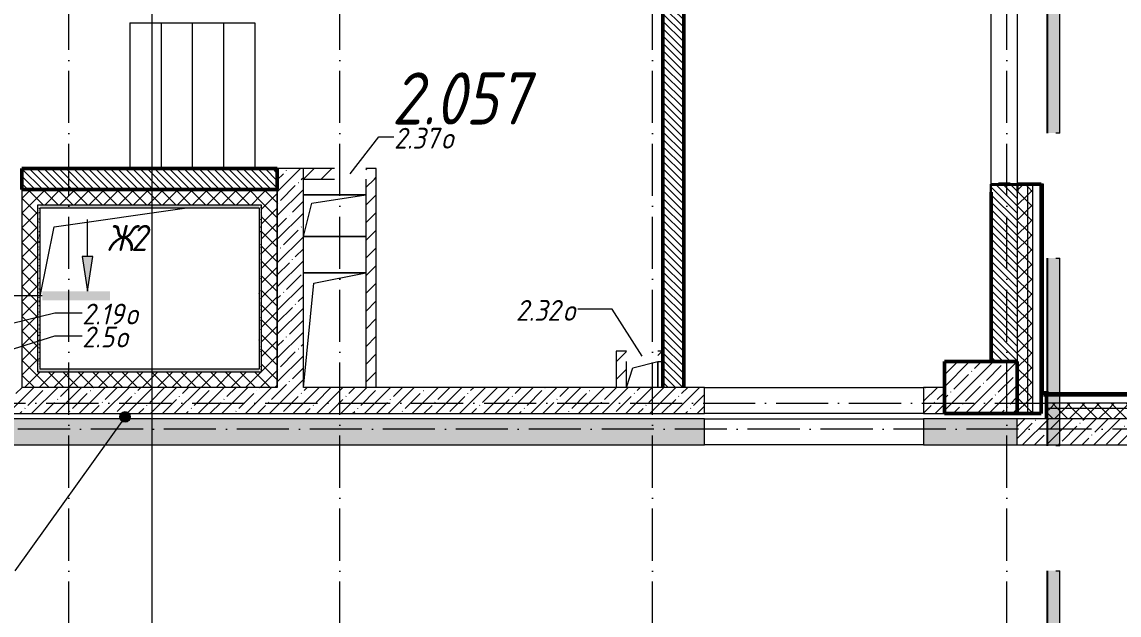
# Model space of a CAD drawing. Header units: millimetres. Extents: x -356862 to 418287, y 0 to 839748.
# Drawn here: x -1659 to 8867, y 318141 to 323831 of the extents above; entities that cross this region are included whole.
import ezdxf

# ---------------------------------------------------------------- set-up
doc = ezdxf.new("R2010")
doc.units = ezdxf.units.MM
doc.linetypes.add('200_ШТРИХ_ш1п0_6_', pattern=[160, 100, -60])
doc.linetypes.add('50_200_ШТРИХ_1Т_ш5_п1_п1_', pattern=[700, 500, -100, 0, -100])
for name, color, linetype, lineweight in [('A-____-NOTE-TEXT', 7, 'Continuous', 9), ('A-____-NOTE-TEXT-1', 7, 'Continuous', 5), ('A-FLOR-____-OTLN', 7, 'Continuous', 9), ('A-GENM-____-MCUT', 7, 'Continuous', 25), ('A-GENM-____-OTLN', 7, 'Continuous', 9), ('A-GENM-____-OTLN-1', 7, 'Continuous', 25), ('A-GLAZ-____-IDEN', 7, 'Continuous', 9), ('A-GLAZ-____-OTLN', 7, 'Continuous', 9), ('A-WALL-____-MCUT-1', 7, 'Continuous', 9), ('A-WALL-____-MCUT-2', 7, 'Continuous', 50), ('A-WALL-____-MCUT-3', 7, 'Continuous', 9), ('A-WALL-____-OTLN', 7, 'Continuous', 9), ('A-WALL-____-PATT-1', 7, 'Continuous', 9), ('A-WALL-FNSH-MCUT-1', 7, 'Continuous', 9), ('G-____-____-TEXT', 7, 'Continuous', 9), ('S-COLS-____-MCUT', 7, 'Continuous', 50), ('S-COLS-____-OTLN', 7, 'Continuous', 9), ('S-GRID-____-OTLN-1', 7, '50_200_ШТРИХ_1Т_ш5_п1_п1_', 9), ('S-STRS-____-OTLN-1', 7, 'Continuous', 9), ('Марки помещений', 7, 'Continuous', 9)]:
    doc.layers.add(name, color=color, linetype=linetype, lineweight=lineweight)
for name, color, linetype, lineweight, true_color in [('A-DETL-GENF-OTLN-4', 9, '200_ШТРИХ_ш1п0_6_', 9, 0x808080), ('A-DETL-GENF-OTLN-5', 7, 'Continuous', 5, 0xc0c0c0), ('A-GLAZ-____-OTLN-1', 7, 'Continuous', 9, 0xc0c0c0), ('A-WALL-____-PATT-2', 7, 'Continuous', 9, 0x787878), ('G-____-____-SYMB-1', 9, 'Continuous', 9, 0x808080)]:
    doc.layers.add(name, color=color, linetype=linetype, lineweight=lineweight, true_color=true_color)
doc.styles.add('ISOCPEUR_I', font='isocpeui.ttf', dxfattribs={"width": 0.9, "height": 2.5})
doc.styles.add('ISOCPEUR_I_3', font='isocpeui.ttf', dxfattribs={"width": 0.85, "height": 2.2})
doc.styles.add('ISOCPEUR_I_9', font='isocpeui.ttf', dxfattribs={"width": 0.9, "height": 250})
pattern_1 = [(45, (-15659.08, 310542.9), (-70.71068, 70.71068), []), (135, (-15659.08, 310542.9), (-70.71068, -70.71068), [])]
pattern_2 = [(135, (-15659.08, 310542.9), (-35.35534, -35.35534), [])]
pattern_3 = [(45, (-15659.08, 310542.9), (-114.04925, 114.04925), []), (45, (-15545.03, 310542.9), (-114.04925, 114.04925), [201.612, -40.322, 3.353, -36.97])]
pattern_4 = [(45, (-15659.08, 310542.9), (-85.53659, 85.53659), []), (45, (-15602.06, 310542.9), (-85.53659, 85.53659), [])]
pattern_5 = [(0, (-15659.081, 310542.901), (81.28, 20.32), [3.353, -57.607, 3.353, -57.607, -325.12]), (0, (-15659.081, 310542.901), (81.28, 20.32), [-121.92, 3.353, -118.567, 3.353, -57.607, -142.24]), (0, (-15659.081, 310542.901), (81.28, 20.32), [-304.8, 3.353, -37.287, 3.353, -98.247]), (120, (-15628.601, 310553.061), (-58.237636, 60.230545), [3.353, -57.607, 3.353, -57.607, -325.12]), (120, (-15628.601, 310553.061), (-58.237636, 60.230545), [-121.92, 3.353, -118.567, 3.353, -57.607, -142.24]), (120, (-15628.601, 310553.061), (-58.237636, 60.230545), [-304.8, 3.353, -37.287, 3.353, -98.247]), (240, (-15618.441, 310593.701), (-23.042364, -80.550545), [3.353, -57.607, 3.353, -57.607, -325.12]), (240, (-15618.441, 310593.701), (-23.042364, -80.550545), [-121.92, 3.353, -118.567, 3.353, -57.607, -142.24]), (240, (-15618.441, 310593.701), (-23.042364, -80.550545), [-304.8, 3.353, -37.287, 3.353, -98.247])]
pattern_6 = [(45, (-15659.08, 310542.9), (-84.8528, 84.8528), [])]

# ---------------------------------------------------------------- blocks, each defined once
blk = doc.blocks.new('BSC_Колонна _Прямоугольная - 500х700-V104-АР1_План отверстий 2 этажа в осях 1-64_А-ГГ')
at = {"layer": 'S-COLS-____-OTLN'}
h = blk.add_hatch(dxfattribs=at)
h.set_pattern_fill('FP_133', color=256, style=0, pattern_type=2)
h.set_pattern_definition([(315, (-9781.04, 23200), (114.0493, 114.0493), []), (315, (-9781.04, 23085.95), (114.0493, 114.0493), [201.613, -40.323, 3.353, -36.97])])
h.paths.add_polyline_path([(-250, 350), (-250, -350), (250, -350), (250, 350)], flags=0)
at = {"layer": 'S-COLS-____-MCUT'}
for p, q in [((250, 350), (-250, 350)), ((-250, 350), (-250, -350)), ((250, -350), (250, 350)), ((-250, -350), (250, -350))]:
    blk.add_line(p, q, dxfattribs=at)
blk = doc.blocks.new('Фахверк_СКБ_Уголок - 250_2700-27497298-АР1_План отверстий 2 этажа в осях 1-64_А-ГГ')
at = {"layer": 'A-GENM-____-MCUT'}
for p, q in [((200, 181), (125, 181)), ((125, 181), (125, 106)), ((125, 106), (131, 106)), ((131, 106), (131, 175)), ((131, 175), (200, 175)), ((200, 175), (200, 181)), ((131, -6), (125, -6)), ((125, -6), (125, -81)), ((125, -81), (200, -81)), ((131, -75), (131, -6)), ((200, -75), (131, -75)), ((200, -81), (200, -75))]:
    blk.add_line(p, q, dxfattribs=at)
blk = doc.blocks.new('AR_Отверстие прямоугольное _в плите_ - AR_Отверстие прямоугольное _в плите_-30552514-АР1_План отверстий 2 этажа в осях 1-64_А-ГГ')
at = {"layer": 'A-GENM-____-OTLN'}
for p, q in [((-917, 617), (357, 800)), ((-1050, -50), (-917, 617))]:
    blk.add_line(p, q, dxfattribs=at)
blk = doc.blocks.new('AR_Отверстие прямоугольное _в плите_ - AR_Отверстие прямоугольное _в плите_-V172-АР1_План отверстий 2 этажа в осях 1-64_А-ГГ')
at = {"layer": 'A-GENM-____-OTLN'}
for p, q in [((300, 550), (-300, 550)), ((-200, 450), (300, 550)), ((-300, -550), (-200, 450))]:
    blk.add_line(p, q, dxfattribs=at)
blk = doc.blocks.new('AR_Отверстие прямоугольное _в плите_ - AR_Отверстие прямоугольное _в плите_-V188-АР1_План отверстий 2 этажа в осях 1-64_А-ГГ')
at = {"layer": 'A-GENM-____-OTLN'}
for p, q in [((-88, 63), (150, 125)), ((150, -125), (150, 125)), ((-150, -125), (-88, 63))]:
    blk.add_line(p, q, dxfattribs=at)
blk = doc.blocks.new('AR_Отверстие прямоугольное _в плите_ - AR_Отверстие прямоугольное _в плите_-30552531-АР1_План отверстий 2 этажа в осях 1-64_А-ГГ')
at = {"layer": 'A-GENM-____-OTLN'}
for p, q in [((300, 200), (-300, 200)), ((-300, -200), (-220, 120)), ((-220, 120), (300, 200)), ((-300, -200), (300, -200))]:
    blk.add_line(p, q, dxfattribs=at)
blk = doc.blocks.new('Отлив_СКБ - Отлив витража_120_НВФ-V194-АР1_План отверстий 2 этажа в осях 1-64_А-ГГ')
at = {"layer": 'A-GLAZ-____-OTLN-1'}
for points in [[(1800, -2), (1800, 0), (0, 0), (0, -2), (1544, -2)], [(1544, -120), (1800, -120), (1800, -2), (0, -2), (0, -120)]]:
    blk.add_hatch(color=256, dxfattribs=at).paths.add_polyline_path(points, flags=0)
at = {"layer": 'A-GLAZ-____-OTLN'}
for p, q in [((0, 0), (1800, 0)), ((1800, -2), (0, -2)), ((0, -120), (0, -83)), ((1800, -83), (1800, -120)), ((0, -120), (1800, -120))]:
    blk.add_line(p, q, dxfattribs=at)
blk = doc.blocks.new('Стены 9 - Стены 4-31627981-АР1_План отверстий 2 этажа в осях 1-64_А-ГГ')
at = {"layer": 'A-WALL-____-MCUT-2'}
for p, q in [((23850, 9731), (23800, 9731)), ((23800, 9731), (23800, 9711)), ((23800, 9711), (23850, 9711)), ((23850, 9711), (23850, 9731))]:
    blk.add_line(p, q, dxfattribs=at)
blk = doc.blocks.new('DET_L_Имитация разреза_ISO2-5 - Низ-36884722-АР1_План отверстий 2 этажа в осях 1-64_А-ГГ')
at = {"layer": 'A-DETL-GENF-OTLN-5'}
blk.add_line((143, 0), (1257, 0), dxfattribs=at)

msp = doc.modelspace()

# ---------------------------------------------------------------- hatches: boundary and pattern name
at = {"layer": 'A-____-NOTE-TEXT-1'}
for points in [[(-1029.6897, 321247.3116), (-979.6897, 321580.953), (-1079.6897, 321580.953)], [(-1463.8416, 321160.575), (-813.8416, 321160.575), (-813.8416, 321247.3116), (-1463.8416, 321247.3116)]]:
    msp.add_hatch(color=256, dxfattribs=at).paths.add_polyline_path(points, flags=0)
at = {"layer": 'A-WALL-____-PATT-1'}
h = msp.add_hatch(dxfattribs=at)
h.set_pattern_fill('FP_1', color=256, style=0, pattern_type=2)
h.set_pattern_definition(pattern_1)
h.paths.add_polyline_path([(8040.9187, 320073.9433), (8040.9187, 322273.9433), (7990.9187, 322273.9433), (7990.9187, 320073.9433)], flags=0)
h.paths.add_polyline_path([(7990.9187, 324073.9433), (8040.9187, 324073.9433), (8040.9187, 325273.9433), (7990.9187, 325273.9433), (7990.9187, 325038.7138)], flags=0)
h.paths.add_polyline_path([(7990.9187, 327073.9433), (8040.9187, 327073.9433), (8040.9187, 328273.9433), (7990.9187, 328273.9433)], flags=0)
h.paths.add_polyline_path([(8040.9187, 330073.9433), (8040.9187, 331273.9433), (7990.9187, 331273.9433), (7990.9187, 330073.9433)], flags=0)
h.paths.add_polyline_path([(8040.9187, 333073.9433), (8040.9187, 334273.9433), (7990.9187, 334273.9433), (7990.9187, 333073.9433)], flags=0)
h.paths.add_polyline_path([(8040.9187, 336073.9433), (8040.9187, 337273.9433), (7990.9187, 337273.9433), (7990.9187, 336073.9433)], flags=0)
h.paths.add_polyline_path([(8040.9187, 339073.9433), (8040.9187, 340273.9433), (7990.9187, 340273.9433), (7990.9187, 339073.9433)], flags=0)
h.paths.add_polyline_path([(8040.9187, 342073.9433), (8040.9187, 343273.9433), (7990.9187, 343273.9433), (7990.9187, 342073.9433)], flags=0)
h.paths.add_polyline_path([(8040.9187, 345073.9433), (8040.9187, 346273.9433), (7990.9187, 346273.9433), (7990.9187, 345073.9433)], flags=0)
h.paths.add_polyline_path([(8040.9187, 348073.9433), (8040.9187, 349273.9433), (7990.9187, 349273.9433), (7990.9187, 348073.9433)], flags=0)
h.paths.add_polyline_path([(8040.9187, 351073.9433), (8040.9187, 352323.9433), (7990.9187, 352323.9433), (7990.9187, 351073.9433)], flags=0)
h.paths.add_polyline_path([(8040.9187, 354123.9433), (8040.9187, 358373.9433), (7990.9187, 358373.9433), (7990.9187, 354123.9433)], flags=0)
h = msp.add_hatch(dxfattribs=at)
h.set_pattern_fill('FP_1', color=256, style=0, pattern_type=2)
h.set_pattern_definition(pattern_1)
h.paths.add_polyline_path([(7990.9187, 320073.9433), (7990.9187, 322273.9433), (7896.9187, 322273.9433), (7896.9187, 322198.9433), (7890.9187, 322198.9433), (7890.9187, 320073.9433)], flags=0)
h.paths.add_polyline_path([(7896.9187, 324073.9433), (7990.9187, 324073.9433), (7990.9187, 325273.9433), (7896.9187, 325273.9433), (7896.9187, 325198.9433), (7890.9187, 325198.9433), (7890.9187, 324148.9433), (7896.9187, 324148.9433), (7896.9187, 324079.9433)], flags=0)
h.paths.add_polyline_path([(7990.9187, 327073.9433), (7990.9187, 328273.9433), (7890.9187, 328273.9433), (7890.9187, 327148.9433), (7896.9187, 327148.9433), (7896.9187, 327073.9433)], flags=0)
h.paths.add_polyline_path([(7990.9187, 330073.9433), (7990.9187, 331273.9433), (7896.9187, 331273.9433), (7896.9187, 331198.9433), (7890.9187, 331198.9433), (7890.9187, 330148.9433), (7896.9187, 330148.9433), (7896.9187, 330073.9433)], flags=0)
h.paths.add_polyline_path([(7890.9187, 333073.9433), (7990.9187, 333073.9433), (7990.9187, 334273.9433), (7896.9187, 334273.9433), (7896.9187, 334198.9433), (7890.9187, 334198.9433), (7890.9187, 333573.9433)], flags=0)
h.paths.add_polyline_path([(7896.9187, 336073.9433), (7990.9187, 336073.9433), (7990.9187, 337273.9433), (7890.9187, 337273.9433), (7890.9187, 336148.9433), (7896.9187, 336148.9433), (7896.9187, 336079.9433)], flags=0)
h.paths.add_polyline_path([(7990.9187, 339073.9433), (7990.9187, 340273.9433), (7896.9187, 340273.9433), (7896.9187, 340198.9433), (7890.9187, 340198.9433), (7890.9187, 339148.9433), (7896.9187, 339148.9433), (7896.9187, 339073.9433)], flags=0)
h.paths.add_polyline_path([(7990.9187, 342073.9433), (7990.9187, 343273.9433), (7890.9187, 343273.9433), (7890.9187, 342148.9433), (7896.9187, 342148.9433), (7896.9187, 342073.9433)], flags=0)
h.paths.add_polyline_path([(7896.9187, 345073.9433), (7990.9187, 345073.9433), (7990.9187, 346273.9433), (7896.9187, 346273.9433), (7896.9187, 346198.9433), (7890.9187, 346198.9433), (7890.9187, 345148.9433), (7896.9187, 345148.9433), (7896.9187, 345079.9433)], flags=0)
h.paths.add_polyline_path([(7896.9187, 348073.9433), (7990.9187, 348073.9433), (7990.9187, 349273.9433), (7890.9187, 349273.9433), (7890.9187, 348148.9433), (7896.9187, 348148.9433), (7896.9187, 348079.9433)], flags=0)
h.paths.add_polyline_path([(7990.9187, 351073.9433), (7990.9187, 352323.9433), (7896.9187, 352323.9433), (7896.9187, 352248.9433), (7890.9187, 352248.9433), (7890.9187, 351148.9433), (7896.9187, 351148.9433), (7896.9187, 351073.9433)], flags=0)
h.paths.add_polyline_path([(7990.9187, 354123.9433), (7990.9187, 358273.9433), (7890.9187, 358273.9433), (7890.9187, 354123.9433)], flags=0)
h = msp.add_hatch(dxfattribs=at)
h.set_pattern_fill('FP_3', color=256, style=0, pattern_type=2)
h.set_pattern_definition(pattern_4)
h.paths.add_polyline_path([(8140.9187, 320263.9433), (8140.9187, 322273.9433), (8120.9187, 322273.9433), (8120.9187, 320263.9433)], flags=0)
h.paths.add_polyline_path([(8140.9187, 324073.9433), (8140.9187, 325273.9433), (8120.9187, 325273.9433), (8120.9187, 324073.9433)], flags=0)
h.paths.add_polyline_path([(8140.9187, 327073.9433), (8140.9187, 328273.9433), (8120.9187, 328273.9433), (8120.9187, 327073.9433)], flags=0)
h.paths.add_polyline_path([(8140.9187, 330073.9433), (8140.9187, 331273.9433), (8120.9187, 331273.9433), (8120.9187, 330073.9433)], flags=0)
h.paths.add_polyline_path([(8140.9187, 333073.9433), (8140.9187, 334273.9433), (8120.9187, 334273.9433), (8120.9187, 333073.9433)], flags=0)
h.paths.add_polyline_path([(8140.9187, 336073.9433), (8140.9187, 337273.9433), (8120.9187, 337273.9433), (8120.9187, 336073.9433)], flags=0)
h.paths.add_polyline_path([(8140.9187, 339073.9433), (8140.9187, 340273.9433), (8120.9187, 340273.9433), (8120.9187, 339073.9433)], flags=0)
h.paths.add_polyline_path([(8140.9187, 342073.9433), (8140.9187, 343273.9433), (8120.9187, 343273.9433), (8120.9187, 342073.9433)], flags=0)
h.paths.add_polyline_path([(8120.9187, 345073.9433), (8140.9187, 345073.9433), (8140.9187, 346273.9433), (8120.9187, 346273.9433), (8120.9187, 345678.5697)], flags=0)
h.paths.add_polyline_path([(8140.9187, 348073.9433), (8140.9187, 349273.9433), (8120.9187, 349273.9433), (8120.9187, 348073.9433)], flags=0)
h.paths.add_polyline_path([(8140.9187, 351073.9433), (8140.9187, 352093.9433), (8120.9187, 352093.9433), (8120.9187, 351073.9433)], flags=0)
h = msp.add_hatch(dxfattribs=at)
h.set_pattern_fill('FP_6', color=256, style=0, pattern_type=2)
h.set_pattern_definition(pattern_2)
h.paths.add_polyline_path([(4690.9187, 320323.9433), (4690.9187, 324773.9433), (4490.9187, 324773.9433), (4490.9187, 320323.9433)], flags=0)
h = msp.add_hatch(dxfattribs=at)
h.set_pattern_fill('FP_6', color=256, style=0, pattern_type=2)
h.set_pattern_definition(pattern_2)
h.paths.add_polyline_path([(7640.9187, 320573.9433), (7890.9187, 320573.9433), (7890.0364, 322267.9433), (7821.9187, 322267.9433), (7821.9187, 322273.9433), (7709.9187, 322273.9433), (7709.9187, 322267.9433), (7640.9187, 322267.9433), (7640.9187, 321598.7378)], flags=0)
h.paths.add_polyline_path([(7821.9187, 324073.9433), (7821.9187, 324079.9433), (7890.9187, 324079.9433), (7890.9187, 324473.9433), (7640.9187, 324473.9433), (7640.9187, 324079.9433), (7709.9187, 324079.9433), (7709.9187, 324073.9433)], flags=0)
h = msp.add_hatch(dxfattribs=at)
h.set_pattern_fill('FP_6', color=256, style=0, pattern_type=2)
h.set_pattern_definition(pattern_2)
h.paths.add_polyline_path([(790.9187, 322223.9433), (790.9187, 322423.9433), (-1659.0813, 322423.9433), (-1659.0813, 322223.9433), (234.4077, 322223.9433)], flags=0)
h = msp.add_hatch(dxfattribs=at)
h.set_pattern_fill('FP_25', color=256, style=0, pattern_type=2)
h.set_pattern_definition(pattern_3)
h.paths.add_polyline_path([(1040.9187, 320323.9433), (1040.9187, 322423.9433), (790.9187, 322423.9433), (790.9187, 320323.9433)], flags=0)
h = msp.add_hatch(dxfattribs=at)
h.set_pattern_fill('FP_4', color=256, style=0, pattern_type=2)
h.set_pattern_definition(pattern_6)
h.paths.add_polyline_path([(1040.9187, 322323.9433), (1340.9187, 322323.9433), (1340.9187, 322423.9433), (1040.9187, 322423.9433)], flags=0)
h.paths.add_polyline_path([(1740.9187, 322323.9433), (1740.9187, 322423.9433), (1640.9187, 322423.9433), (1640.9187, 322323.9433)], flags=0)
h = msp.add_hatch(dxfattribs=at)
h.set_pattern_fill('FP_4', color=256, style=0, pattern_type=2)
h.set_pattern_definition(pattern_6)
h.paths.add_polyline_path([(1640.9187, 320323.9433), (1740.9187, 320323.9433), (1740.9187, 322323.9433), (1640.9187, 322323.9433), (1640.9187, 321598.7378)], flags=0)
h = msp.add_hatch(dxfattribs=at)
h.set_pattern_fill('FP_1', color=256, style=0, pattern_type=2)
h.set_pattern_definition(pattern_1)
h.paths.add_polyline_path([(-1659.0813, 320473.9433), (-1509.0813, 320473.9433), (-1509.0813, 322223.9433), (-1659.0813, 322223.9433), (-1659.0813, 320498.9433)], flags=0)
h = msp.add_hatch(dxfattribs=at)
h.set_pattern_fill('FP_1', color=256, style=0, pattern_type=2)
h.set_pattern_definition(pattern_1)
h.paths.add_polyline_path([(-1509.0813, 322073.9433), (640.9187, 322073.9433), (640.9187, 322223.9433), (-1509.0813, 322223.9433)], flags=0)
h = msp.add_hatch(dxfattribs=at)
h.set_pattern_fill('FP_1', color=256, style=0, pattern_type=2)
h.set_pattern_definition(pattern_1)
h.paths.add_polyline_path([(640.9187, 320323.9433), (790.9187, 320323.9433), (790.9187, 322223.9433), (640.9187, 322223.9433), (640.9187, 320473.9433)], flags=0)
h = msp.add_hatch(dxfattribs=at)
h.set_pattern_fill('FP_4', color=256, style=0, pattern_type=2)
h.set_pattern_definition(pattern_6)
h.paths.add_polyline_path([(4040.9187, 320323.9433), (4140.9187, 320323.9433), (4140.9187, 320673.9433), (4040.9187, 320673.9433)], flags=0)
h = msp.add_hatch(dxfattribs=at)
h.set_pattern_fill('FP_4', color=256, style=0, pattern_type=2)
h.set_pattern_definition(pattern_6)
h.paths.add_polyline_path([(4490.9187, 320573.9433), (4490.9187, 320673.9433), (4440.9187, 320673.9433), (4440.9187, 320573.9433)], flags=0)
h = msp.add_hatch(dxfattribs=at)
h.set_pattern_fill('FP_1', color=256, style=0, pattern_type=2)
h.set_pattern_definition(pattern_1)
h.paths.add_polyline_path([(615.9187, 320323.9433), (640.9187, 320323.9433), (640.9187, 320473.9433), (-1659.0813, 320473.9433), (-1659.0813, 320323.9433), (-1533.0566, 320323.9433)], flags=0)
h = msp.add_hatch(dxfattribs=at)
h.set_pattern_fill('FP_25', color=256, style=0, pattern_type=2)
h.set_pattern_definition(pattern_3)
h.paths.add_polyline_path([(7190.9187, 320073.9433), (7190.9187, 320323.9433), (6990.9187, 320323.9433), (6990.9187, 320073.9433)], flags=0)
h.paths.add_polyline_path([(4890.9187, 320073.9433), (4890.9187, 320323.9433), (-2759.0813, 320323.9433), (-2759.0813, 320073.9433), (2001.872, 320073.9433)], flags=0)
h.paths.add_polyline_path([(-5067.9852, 320073.9433), (-4859.0813, 320073.9433), (-4859.0813, 320323.9433), (-5559.0813, 320323.9433), (-5559.0813, 320073.9433)], flags=0)
h = msp.add_hatch(dxfattribs=at)
h.set_pattern_fill('FP_3', color=256, style=0, pattern_type=2)
h.set_pattern_definition(pattern_4)
h.paths.add_polyline_path([(22655.9187, 320253.9433), (22655.9187, 320273.9433), (22140.9187, 320273.9433), (22140.9187, 320253.9433)], flags=0)
h.paths.add_polyline_path([(20340.9187, 320253.9433), (20340.9187, 320273.9433), (19140.9187, 320273.9433), (19140.9187, 320253.9433), (19676.5149, 320253.9433)], flags=0)
h.paths.add_polyline_path([(11340.9187, 320253.9433), (11340.9187, 320273.9433), (8190.9187, 320273.9433), (8190.9187, 320253.9433), (9071.7291, 320253.9433)], flags=0)
h = msp.add_hatch(dxfattribs=at)
h.set_pattern_fill('FP_1', color=256, style=0, pattern_type=2)
h.set_pattern_definition(pattern_1)
h.paths.add_polyline_path([(58690.9187, 320123.9433), (58690.9187, 320173.9433), (52340.9187, 320173.9433), (52340.9187, 320123.9433), (58560.7292, 320123.9433)], flags=0)
h.paths.add_polyline_path([(49723.4078, 320123.9433), (50540.9187, 320123.9433), (50540.9187, 320173.9433), (49340.9187, 320173.9433), (49340.9187, 320123.9433)], flags=0)
h.paths.add_polyline_path([(47540.9187, 320123.9433), (47540.9187, 320173.9433), (46340.9187, 320173.9433), (46340.9187, 320123.9433), (47072.2113, 320123.9433)], flags=0)
h.paths.add_polyline_path([(44540.9187, 320123.9433), (44540.9187, 320173.9433), (43340.9187, 320173.9433), (43340.9187, 320123.9433), (44421.0149, 320123.9433)], flags=0)
h.paths.add_polyline_path([(41540.9187, 320123.9433), (41540.9187, 320173.9433), (40340.9187, 320173.9433), (40340.9187, 320123.9433), (40886.0863, 320123.9433)], flags=0)
h.paths.add_polyline_path([(37340.9187, 320123.9433), (38540.9187, 320123.9433), (38540.9187, 320173.9433), (37340.9187, 320173.9433)], flags=0)
h.paths.add_polyline_path([(34340.9187, 320123.9433), (35540.9187, 320123.9433), (35540.9187, 320173.9433), (34340.9187, 320173.9433)], flags=0)
h.paths.add_polyline_path([(32048.7649, 320123.9433), (32540.9187, 320123.9433), (32540.9187, 320173.9433), (31340.9187, 320173.9433), (31340.9187, 320123.9433)], flags=0)
h.paths.add_polyline_path([(29540.9187, 320123.9433), (29540.9187, 320173.9433), (28340.9187, 320173.9433), (28340.9187, 320123.9433), (28513.8363, 320123.9433)], flags=0)
h.paths.add_polyline_path([(26540.9187, 320123.9433), (26540.9187, 320173.9433), (25340.9187, 320173.9433), (25340.9187, 320123.9433), (25862.6399, 320123.9433)], flags=0)
h.paths.add_polyline_path([(22140.9187, 320123.9433), (23540.9187, 320123.9433), (23540.9187, 320173.9433), (22140.9187, 320173.9433)], flags=0)
h.paths.add_polyline_path([(20340.9187, 320123.9433), (20340.9187, 320173.9433), (19140.9187, 320173.9433), (19140.9187, 320123.9433), (19676.5149, 320123.9433)], flags=0)
h.paths.add_polyline_path([(11340.9187, 320123.9433), (11340.9187, 320173.9433), (8170.9187, 320173.9433), (8170.9187, 320123.9433), (9071.7291, 320123.9433)], flags=0)
h = msp.add_hatch(dxfattribs=at)
h.set_pattern_fill('FP_1', color=256, style=0, pattern_type=2)
h.set_pattern_definition(pattern_1)
h.paths.add_polyline_path([(58690.9187, 320023.9433), (58690.9187, 320123.9433), (52340.9187, 320123.9433), (52340.9187, 320029.9433), (52415.9187, 320029.9433), (52415.9187, 320023.9433), (58560.7292, 320023.9433)], flags=0)
h.paths.add_polyline_path([(49723.4078, 320023.9433), (50465.9187, 320023.9433), (50465.9187, 320029.9433), (50540.9187, 320029.9433), (50540.9187, 320123.9433), (49340.9187, 320123.9433), (49340.9187, 320029.9433), (49415.9187, 320029.9433), (49415.9187, 320023.9433)], flags=0)
h.paths.add_polyline_path([(47465.9187, 320023.9433), (47465.9187, 320029.9433), (47540.9187, 320029.9433), (47540.9187, 320123.9433), (46340.9187, 320123.9433), (46340.9187, 320029.9433), (46415.9187, 320029.9433), (46415.9187, 320023.9433), (47190.9187, 320023.9433)], flags=0)
h.paths.add_polyline_path([(43690.9187, 320023.9433), (44465.9187, 320023.9433), (44465.9187, 320029.9433), (44540.9187, 320029.9433), (44540.9187, 320123.9433), (43340.9187, 320123.9433), (43340.9187, 320029.9433), (43415.9187, 320029.9433), (43415.9187, 320023.9433), (43537.2827, 320023.9433)], flags=0)
h.paths.add_polyline_path([(40886.0863, 320023.9433), (41465.9187, 320023.9433), (41465.9187, 320029.9433), (41540.9187, 320029.9433), (41540.9187, 320123.9433), (40340.9187, 320123.9433), (40340.9187, 320029.9433), (40415.9187, 320029.9433), (40415.9187, 320023.9433)], flags=0)
h.paths.add_polyline_path([(38190.9187, 320023.9433), (38465.9187, 320023.9433), (38465.9187, 320029.9433), (38540.9187, 320029.9433), (38540.9187, 320123.9433), (37340.9187, 320123.9433), (37340.9187, 320029.9433), (37415.9187, 320029.9433), (37415.9187, 320023.9433), (37690.9187, 320023.9433)], flags=0)
h.paths.add_polyline_path([(35190.9187, 320023.9433), (35465.9187, 320023.9433), (35465.9187, 320029.9433), (35540.9187, 320029.9433), (35540.9187, 320123.9433), (34340.9187, 320123.9433), (34340.9187, 320029.9433), (34415.9187, 320029.9433), (34415.9187, 320023.9433), (34699.9613, 320023.9433)], flags=0)
h.paths.add_polyline_path([(32465.9187, 320023.9433), (32465.9187, 320029.9433), (32540.9187, 320029.9433), (32540.9187, 320123.9433), (31340.9187, 320123.9433), (31340.9187, 320029.9433), (31415.9187, 320029.9433), (31415.9187, 320023.9433), (32048.7649, 320023.9433)], flags=0)
h.paths.add_polyline_path([(29465.9187, 320023.9433), (29465.9187, 320029.9433), (29540.9187, 320029.9433), (29540.9187, 320123.9433), (28340.9187, 320123.9433), (28340.9187, 320029.9433), (28415.9187, 320029.9433), (28415.9187, 320023.9433), (29190.9187, 320023.9433)], flags=0)
h.paths.add_polyline_path([(25415.9187, 320023.9433), (26465.9187, 320023.9433), (26465.9187, 320029.9433), (26540.9187, 320029.9433), (26540.9187, 320123.9433), (25340.9187, 320123.9433), (25340.9187, 320029.9433), (25415.9187, 320029.9433)], flags=0)
h.paths.add_polyline_path([(23190.9187, 320023.9433), (23465.9187, 320023.9433), (23465.9187, 320029.9433), (23540.9187, 320029.9433), (23540.9187, 320123.9433), (22140.9187, 320123.9433), (22140.9187, 320023.9433), (22640.9187, 320023.9433)], flags=0)
h.paths.add_polyline_path([(19676.5149, 320023.9433), (20265.9187, 320023.9433), (20265.9187, 320029.9433), (20340.9187, 320029.9433), (20340.9187, 320123.9433), (19140.9187, 320123.9433), (19140.9187, 320023.9433), (19640.9187, 320023.9433)], flags=0)
h.paths.add_polyline_path([(11265.9187, 320023.9433), (11265.9187, 320029.9433), (11340.9187, 320029.9433), (11340.9187, 320123.9433), (8170.9187, 320123.9433), (8170.9187, 320023.9433), (10640.9187, 320023.9433)], flags=0)
h = msp.add_hatch(dxfattribs=at)
h.set_pattern_fill('FP_25', color=256, style=0, pattern_type=2)
h.set_pattern_definition(pattern_3)
h.paths.add_polyline_path([(6990.9187, 319773.9433), (7890.9187, 319773.9433), (7890.9187, 320023.9433), (6990.9187, 320023.9433)], flags=0)
h.paths.add_polyline_path([(4890.9187, 319773.9433), (4890.9187, 320023.9433), (-2759.0813, 320023.9433), (-2759.0813, 319773.9433), (2001.872, 319773.9433)], flags=0)
h.paths.add_polyline_path([(-4859.0813, 319773.9433), (-4859.0813, 320023.9433), (-6059.0813, 320023.9433), (-6059.0813, 319773.9433), (-5067.9852, 319773.9433)], flags=0)
h.paths.add_polyline_path([(-10370.378, 319773.9433), (-10059.0813, 319773.9433), (-10059.0813, 320023.9433), (-17609.0813, 320023.9433), (-17609.0813, 319773.9433), (-12137.8423, 319773.9433)], flags=0)
h = msp.add_hatch(dxfattribs=at)
h.set_pattern_fill('FP_25', color=256, style=0, pattern_type=2)
h.set_pattern_definition(pattern_3)
h.paths.add_polyline_path([(10140.9187, 319773.9433), (10140.9187, 320023.9433), (7890.9187, 320023.9433), (7890.9187, 319773.9433), (9071.7291, 319773.9433)], flags=0)
at = {"layer": 'A-WALL-____-PATT-2'}
h = msp.add_hatch(dxfattribs=at)
h.set_pattern_fill('FP_169', color=256, style=0, pattern_type=2)
h.set_pattern_definition(pattern_5)
h.paths.add_polyline_path([(-1509.0813, 320498.9433), (-1484.0813, 320498.9433), (-1484.0813, 322073.9433), (-1509.0813, 322073.9433), (-1509.0813, 321598.7378)], flags=0)
h = msp.add_hatch(dxfattribs=at)
h.set_pattern_fill('FP_169', color=256, style=0, pattern_type=2)
h.set_pattern_definition(pattern_5)
h.paths.add_polyline_path([(-1484.0813, 322048.9433), (615.9187, 322048.9433), (615.9187, 322073.9433), (-1484.0813, 322073.9433)], flags=0)
h = msp.add_hatch(dxfattribs=at)
h.set_pattern_fill('FP_169', color=256, style=0, pattern_type=2)
h.set_pattern_definition(pattern_5)
h.paths.add_polyline_path([(615.9187, 320473.9433), (640.9187, 320473.9433), (640.9187, 322073.9433), (615.9187, 322073.9433), (615.9187, 320498.9433)], flags=0)
h = msp.add_hatch(dxfattribs=at)
h.set_pattern_fill('FP_169', color=256, style=0, pattern_type=2)
h.set_pattern_definition(pattern_5)
h.paths.add_polyline_path([(615.9187, 320473.9433), (615.9187, 320498.9433), (-1509.0813, 320498.9433), (-1509.0813, 320473.9433)], flags=0)
at = {"layer": 'G-____-____-TEXT'}
h = msp.add_hatch(color=256, dxfattribs=at)
edge = h.paths.add_edge_path(flags=0)
edge.add_arc((-670.117, 320042.1023), 50, 0, 360)

# ---------------------------------------------------------------- linework, layer by layer
at = {"layer": 'A-____-NOTE-TEXT'}
for p, q in [((-1029.6897, 321580.953), (-1029.6897, 321937.203)), ((-1079.6897, 321580.953), (-1029.6897, 321247.3116)), ((-979.6897, 321580.953), (-1079.6897, 321580.953)), ((-1029.6897, 321247.3116), (-979.6897, 321580.953))]:
    msp.add_line(p, q, dxfattribs=at)
at = {"layer": 'A-FLOR-____-OTLN'}
for p, q in [((1040.9187, 322173.9433), (1640.9187, 322173.9433)), ((1640.9187, 321773.9433), (1040.9187, 321773.9433)), ((1040.9187, 321423.9433), (1640.9187, 321423.9433)), ((4440.9187, 320573.9433), (4440.9187, 320323.9433))]:
    msp.add_line(p, q, dxfattribs=at)
at = {"layer": 'A-GLAZ-____-IDEN'}
for p, q in [((1490.9187, 322373.9433), (1765.8293, 322728.0761)), ((1765.8293, 322728.0761), (1910.4252, 322728.0761)), ((4004.9989, 321076.0377), (3674.8184, 321076.0377)), ((4290.9187, 320623.9433), (4004.9989, 321076.0377)), ((-2034.0813, 320873.9433), (-1344.4356, 321040.8801)), ((-1344.4356, 321040.8801), (-1080.9561, 321040.8801)), ((-2209.0813, 320548.9433), (-1344.4356, 320820.6724)), ((-1344.4356, 320820.6724), (-1080.9561, 320820.6724))]:
    msp.add_line(p, q, dxfattribs=at)
at = {"layer": 'A-WALL-____-MCUT-1'}
for p, q in [((790.9187, 322423.9433), (790.9187, 320323.9433)), ((1040.9187, 322423.9433), (790.9187, 322423.9433)), ((1040.9187, 320323.9433), (1040.9187, 322423.9433)), ((790.9187, 320323.9433), (-1659.0813, 320323.9433)), ((4890.9187, 320323.9433), (1040.9187, 320323.9433)), ((4890.9187, 320073.9433), (4890.9187, 320323.9433)), ((7190.9187, 320323.9433), (6990.9187, 320323.9433)), ((6990.9187, 320323.9433), (6990.9187, 320073.9433)), ((-2759.0813, 320073.9433), (4890.9187, 320073.9433)), ((4890.9187, 320023.9433), (-2759.0813, 320023.9433)), ((4890.9187, 319773.9433), (4890.9187, 320023.9433)), ((6990.9187, 320073.9433), (7190.9187, 320073.9433)), ((6990.9187, 320023.9433), (6990.9187, 319773.9433)), ((10140.9187, 320023.9433), (6990.9187, 320023.9433)), ((7890.9187, 319773.9433), (7890.9187, 320023.9433)), ((-2759.0813, 319773.9433), (4890.9187, 319773.9433)), ((6990.9187, 319773.9433), (10140.9187, 319773.9433))]:
    msp.add_line(p, q, dxfattribs=at)
at = {"layer": 'A-WALL-____-MCUT-2'}
for p, q in [((4690.9187, 320323.9433), (4690.9187, 324973.9433)), ((4490.9187, 324773.9433), (4490.9187, 320323.9433)), ((790.9187, 322423.9433), (-1659.0813, 322423.9433)), ((-1659.0813, 322423.9433), (-1659.0813, 322223.9433)), ((790.9187, 322223.9433), (790.9187, 322423.9433)), ((-1659.0813, 322223.9433), (790.9187, 322223.9433)), ((7821.9187, 322273.9433), (7709.9187, 322273.9433)), ((8120.9187, 322273.9433), (7896.9187, 322273.9433)), ((8120.9187, 320073.9433), (8120.9187, 322273.9433)), ((7640.9187, 322198.9433), (7640.9187, 320573.9433)), ((11340.9187, 320253.9433), (8170.9187, 320253.9433)), ((8170.9187, 320253.9433), (8170.9187, 320023.9433)), ((7890.9187, 320073.9433), (8120.9187, 320073.9433))]:
    msp.add_line(p, q, dxfattribs=at)
at = {"layer": 'A-WALL-____-MCUT-3'}
for p, q in [((-1659.0813, 322223.9433), (-1659.0813, 320323.9433)), ((790.9187, 322223.9433), (-1659.0813, 322223.9433)), ((790.9187, 320323.9433), (790.9187, 322223.9433)), ((7990.9187, 320073.9433), (7990.9187, 322273.9433)), ((8040.9187, 320073.9433), (8040.9187, 322273.9433)), ((7890.9187, 322198.9433), (7890.9187, 320573.9433)), ((-1509.0813, 322073.9433), (-1509.0813, 320473.9433)), ((640.9187, 322073.9433), (-1509.0813, 322073.9433)), ((640.9187, 320473.9433), (640.9187, 322073.9433)), ((-1509.0813, 320473.9433), (640.9187, 320473.9433)), ((790.9187, 320323.9433), (790.9187, 320323.9433)), ((11340.9187, 320173.9433), (8170.9187, 320173.9433)), ((11340.9187, 320123.9433), (8170.9187, 320123.9433))]:
    msp.add_line(p, q, dxfattribs=at)
at = {"layer": 'A-WALL-____-OTLN'}
for p, q in [((7640.9187, 322273.9433), (7640.9187, 324073.9433)), ((7890.9187, 324073.9433), (7890.9187, 322273.9433)), ((4890.9187, 320323.9433), (6990.9187, 320323.9433)), ((6990.9187, 320073.9433), (4890.9187, 320073.9433)), ((4890.9187, 320023.9433), (6990.9187, 320023.9433)), ((6990.9187, 319773.9433), (4890.9187, 319773.9433))]:
    msp.add_line(p, q, dxfattribs=at)
at = {"layer": 'A-WALL-FNSH-MCUT-1'}
for p, q in [((1340.9187, 322423.9433), (1040.9187, 322423.9433)), ((1740.9187, 322423.9433), (1640.9187, 322423.9433)), ((1740.9187, 320323.9433), (1740.9187, 322423.9433)), ((1040.9187, 322323.9433), (1340.9187, 322323.9433)), ((1640.9187, 322323.9433), (1640.9187, 320323.9433)), ((8140.9187, 322273.9433), (8120.9187, 322273.9433)), ((8140.9187, 320263.9433), (8140.9187, 322273.9433)), ((-1484.0813, 320498.9433), (-1484.0813, 322048.9433)), ((-1484.0813, 322048.9433), (615.9187, 322048.9433)), ((615.9187, 322048.9433), (615.9187, 320498.9433)), ((4140.9187, 320673.9433), (4040.9187, 320673.9433)), ((4040.9187, 320673.9433), (4040.9187, 320323.9433)), ((4490.9187, 320673.9433), (4440.9187, 320673.9433)), ((4140.9187, 320323.9433), (4140.9187, 320573.9433)), ((4440.9187, 320573.9433), (4490.9187, 320573.9433)), ((615.9187, 320498.9433), (-1484.0813, 320498.9433)), ((8120.9187, 320263.9433), (8140.9187, 320263.9433)), ((11340.9187, 320273.9433), (8190.9187, 320273.9433)), ((8190.9187, 320273.9433), (8190.9187, 320253.9433))]:
    msp.add_line(p, q, dxfattribs=at)
at = {"layer": 'G-____-____-SYMB-1'}
msp.add_line((-412.8103, 360589.861), (-412.8103, 305833.618), dxfattribs=at)
at = {"layer": 'G-____-____-TEXT'}
msp.add_line((-670.117, 320042.1023), (-1726.2094, 318563.9704), dxfattribs=at)
msp.add_circle((-670.117, 320042.1023), 50, dxfattribs=at)
at = {"layer": 'S-GRID-____-OTLN-1'}
for p, q in [((-1209.0813, 306060.2949), (-1209.0813, 360423.8609)), ((1390.9187, 306060.2949), (1390.9187, 360423.8609)), ((4390.9187, 306060.2949), (4390.9187, 360423.8609)), ((7790.9187, 306060.2949), (7790.9187, 360423.8609)), ((-20327.8515, 320173.9433), (8211.5194, 320173.9433)), ((88415.3253, 319923.9433), (-20104.6453, 319923.9433))]:
    msp.add_line(p, q, dxfattribs=at)
at = {"layer": 'S-STRS-____-OTLN-1'}
for p, q in [((-624.5025, 323823.9433), (-624.5025, 322423.9433)), ((-624.5025, 323823.9433), (-324.5025, 323823.9433)), ((-624.5025, 323823.9433), (-624.5025, 322423.9433)), ((-324.5025, 323823.9433), (-24.5025, 323823.9433)), ((-324.5025, 323823.9433), (-324.5025, 322423.9433)), ((-324.5025, 323823.9433), (-324.5025, 322423.9433)), ((-24.5025, 323823.9433), (275.4975, 323823.9433)), ((-24.5025, 323823.9433), (-24.5025, 322423.9433)), ((-24.5025, 323823.9433), (-24.5025, 322423.9433)), ((275.4975, 323823.9433), (575.4975, 323823.9433)), ((275.4975, 323823.9433), (275.4975, 322423.9433)), ((275.4975, 323823.9433), (275.4975, 322423.9433)), ((575.4975, 323823.9433), (575.4975, 322423.9433))]:
    msp.add_line(p, q, dxfattribs=at)

# ---------------------------------------------------------------- block references
at = {"layer": 'A-DETL-GENF-OTLN-4', "rotation": 180}
msp.add_blockref('DET_L_Имитация разреза_ISO2-5 - Низ-36884722-АР1_План отверстий 2 этажа в осях 1-64_А-ГГ', (-1320.748, 321203.9433), dxfattribs=at)
at = {"layer": 'A-GENM-____-OTLN'}
for name, p in [('AR_Отверстие прямоугольное _в плите_ - AR_Отверстие прямоугольное _в плите_-30552531-АР1_План отверстий 2 этажа в осях 1-64_А-ГГ', (1340.9187, 321973.9433)), ('AR_Отверстие прямоугольное _в плите_ - AR_Отверстие прямоугольное _в плите_-30552514-АР1_План отверстий 2 этажа в осях 1-64_А-ГГ', (-434.0813, 321248.9433)), ('AR_Отверстие прямоугольное _в плите_ - AR_Отверстие прямоугольное _в плите_-V172-АР1_План отверстий 2 этажа в осях 1-64_А-ГГ', (1340.9187, 320873.9433)), ('AR_Отверстие прямоугольное _в плите_ - AR_Отверстие прямоугольное _в плите_-V188-АР1_План отверстий 2 этажа в осях 1-64_А-ГГ', (4290.9187, 320448.9433))]:
    msp.add_blockref(name, p, dxfattribs=at)
at = {"layer": 'A-GENM-____-OTLN-1', "rotation": 269.9999999999999}
msp.add_blockref('Фахверк_СКБ_Уголок - 250_2700-27497298-АР1_План отверстий 2 этажа в осях 1-64_А-ГГ', (7715.9187, 322398.9433), dxfattribs=at)
at = {"layer": 'A-GLAZ-____-OTLN', "rotation": 90}
for p in [(8178.4337, 322765.553), (8178.4337, 319765.553), (8178.4337, 316765.553)]:
    msp.add_blockref('Отлив_СКБ - Отлив витража_120_НВФ-V194-АР1_План отверстий 2 этажа в осях 1-64_А-ГГ', p, dxfattribs=at)
at = {"layer": 'A-WALL-____-OTLN'}
msp.add_blockref('Стены 9 - Стены 4-31627981-АР1_План отверстий 2 этажа в осях 1-64_А-ГГ', (-15659.0813, 310542.9013), dxfattribs=at)
at = {"layer": 'S-COLS-____-OTLN', "rotation": 89.9999999999999}
msp.add_blockref('BSC_Колонна _Прямоугольная - 500х700-V104-АР1_План отверстий 2 этажа в осях 1-64_А-ГГ', (7540.9187, 320323.9433), dxfattribs=at)

# ---------------------------------------------------------------- texts
at = {"layer": 'A-____-NOTE-TEXT', "char_height": 250, "attachment_point": 1, "style": 'ISOCPEUR_I'}
for s, insert, width in [('\\fISOCPEUR|b0|i1|c204|p34|;\\W.9;Ж', (-844.9812, 321883.7409), 281.392312), ('\\fISOCPEUR|b0|i1|c204|p34|;\\W.9;2', (-612.8094, 321883.7409), 202.02525)]:
    msp.add_mtext(s, dxfattribs=dict(at, insert=insert, width=width))
at = {"layer": 'A-GLAZ-____-IDEN', "char_height": 200, "attachment_point": 1, "style": 'ISOCPEUR_I_9'}
for s, insert, width in [('2.37', (1910.4252, 322815.6907), 548.35425), ('\\fISOCPEUR|b0|i1|c204|p34|;\\W.9;о', (2362.8627, 322815.6907), 158.734125), ('2.32', (3079.3638, 321163.6523), 548.35425), ('2.19', (-1080.9561, 321128.4947), 505.063125), ('\\fISOCPEUR|b0|i1|c204|p34|;\\W.9;о', (-664.2374, 321128.4947), 158.734125), ('\\fISOCPEUR|b0|i1|c204|p34|;\\W.9;о', (3531.8013, 321163.6523), 158.734125), ('2.5', (-1080.9561, 320908.287), 389.620125), ('\\fISOCPEUR|b0|i1|c204|p34|;\\W.9;о', (-759.4874, 320908.287), 158.734125)]:
    msp.add_mtext(s, dxfattribs=dict(at, insert=insert, width=width))
at = {"layer": 'Марки помещений', "insert": (1889.2705, 323347.3331), "char_height": 500, "width": 785.65375, "attachment_point": 1, "style": 'ISOCPEUR_I_3'}
msp.add_mtext('2.057', dxfattribs=at)

doc.saveas('drawing.dxf')
